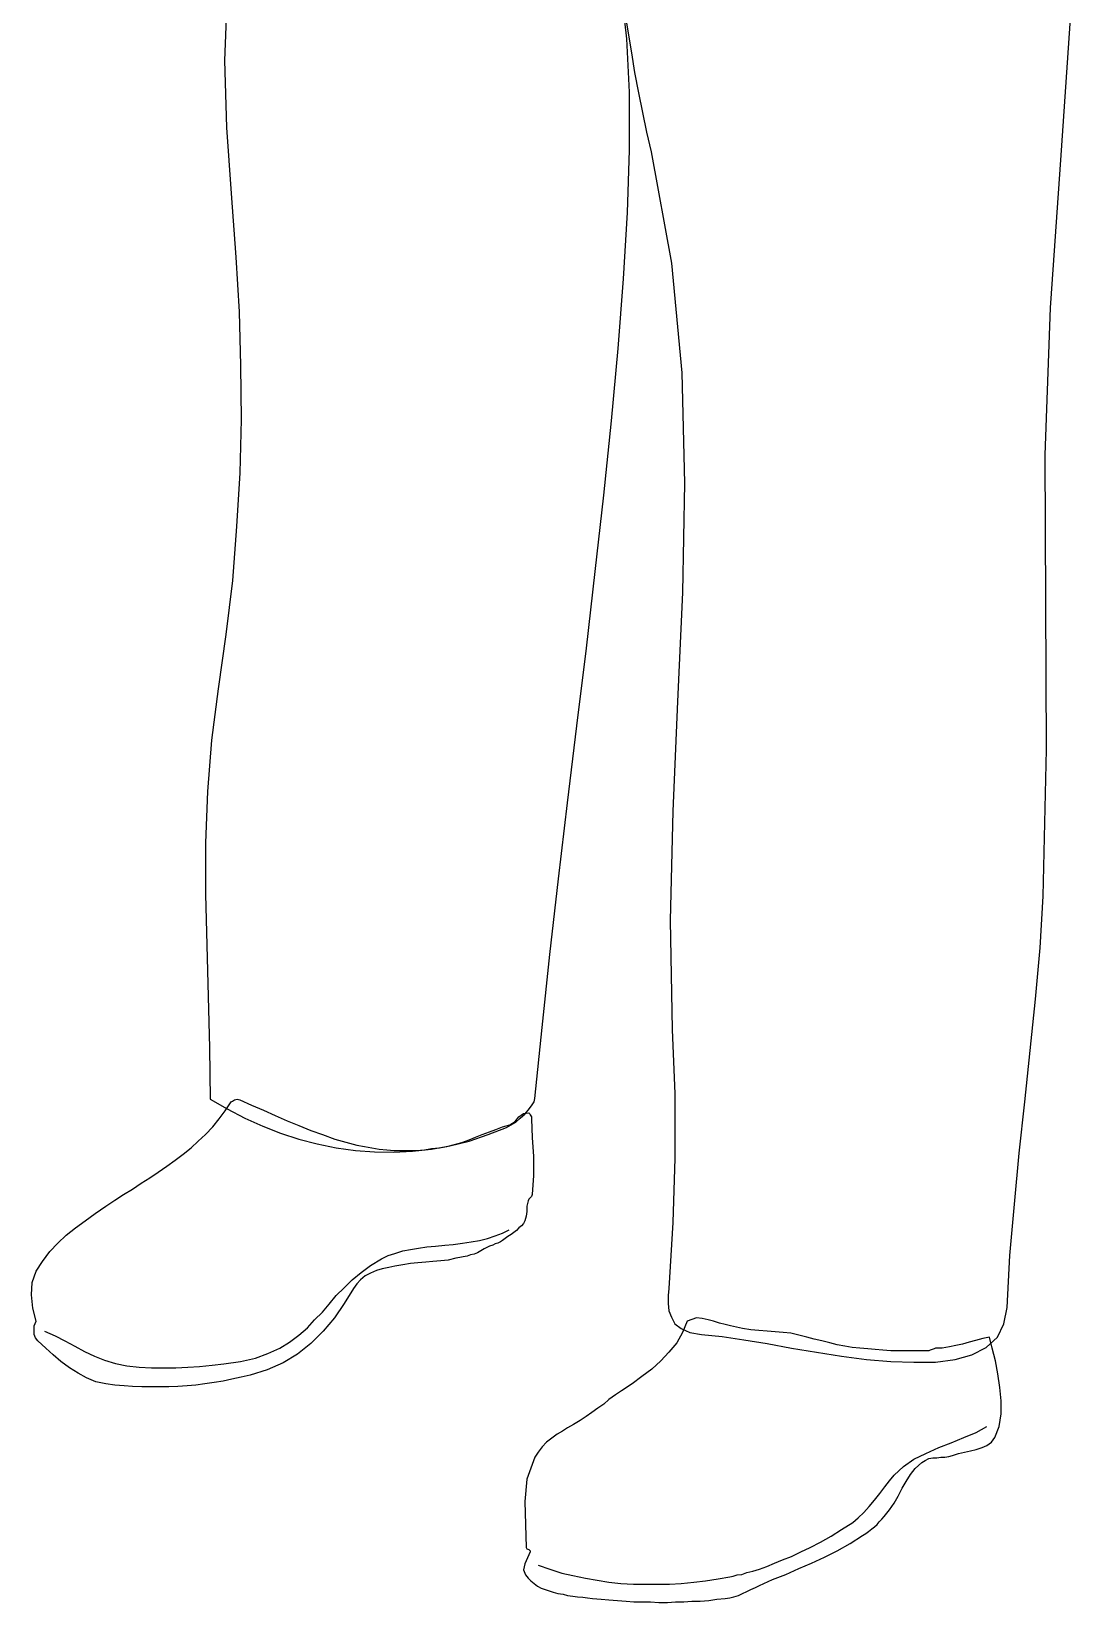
# Model space of a CAD drawing. Extents: x 139.28 to 139.9, y 57.95 to 59.89.
# Drawn here: x 139.314 to 139.755, y 57.954 to 58.621 of the extents above; entities that cross this region are included whole.
import ezdxf

# ---------------------------------------------------------------- set-up
doc = ezdxf.new("R2010")
doc.units = 0
doc.layers.get('0').update_dxf_attribs({"linetype": 'CONTINUOUS'})

msp = doc.modelspace()

# ---------------------------------------------------------------- linework, layer by layer
at = {"linetype": 'CONTINUOUS'}
for points in [[(139.39683, 58.6374), (139.39572, 58.60838), (139.39656, 58.57992), (139.39851, 58.55201), (139.40046, 58.52494), (139.40186, 58.50178), (139.40241, 58.47889), (139.4027, 58.45602), (139.40214, 58.43341), (139.40074, 58.41053), (139.39906, 58.38764), (139.39627, 58.36477), (139.39292, 58.34161), (139.39013, 58.31984), (139.38846, 58.29808), (139.38763, 58.27631), (139.38763, 58.25454), (139.38818, 58.23278), (139.38874, 58.21101), (139.3893, 58.18924), (139.38957, 58.16748), (139.39683, 58.16329), (139.40437, 58.15938), (139.4119, 58.15603), (139.41943, 58.15296), (139.42725, 58.15045), (139.43506, 58.1485), (139.44316, 58.14682), (139.45125, 58.14571), (139.45934, 58.14515), (139.46744, 58.14488), (139.47553, 58.14542), (139.48362, 58.14627), (139.49143, 58.14766), (139.49953, 58.14962), (139.50762, 58.15241), (139.51543, 58.15547), (139.51738, 58.15659), (139.51934, 58.1577), (139.52129, 58.15938), (139.52325, 58.16105), (139.52464, 58.16273), (139.52604, 58.16469), (139.52716, 58.16636), (139.52743, 58.16775), (139.53051, 58.19789), (139.53385, 58.22887), (139.53748, 58.26096), (139.54139, 58.29333), (139.54529, 58.32598), (139.54947, 58.3589), (139.55311, 58.39155), (139.55673, 58.42393), (139.56008, 58.45546), (139.56287, 58.48615), (139.5651, 58.51573), (139.56678, 58.54392), (139.56761, 58.57043), (139.56761, 58.59499), (139.56649, 58.61759), (139.56427, 58.63768)], [(139.56566, 58.62875), (139.56705, 58.6201), (139.56845, 58.61172), (139.56984, 58.60335), (139.57152, 58.5947), (139.57319, 58.58633), (139.57487, 58.57796), (139.57683, 58.5696), (139.58547, 58.52243), (139.58994, 58.47583), (139.59105, 58.42895), (139.59022, 58.38263), (139.58799, 58.3363), (139.58603, 58.2897), (139.58491, 58.24337), (139.58576, 58.19705), (139.58687, 58.16971), (139.58687, 58.14236), (139.58603, 58.11502), (139.58436, 58.08711), (139.58408, 58.08403), (139.58408, 58.08069), (139.58436, 58.07762), (139.58547, 58.07483), (139.58687, 58.07204), (139.58966, 58.07009), (139.59328, 58.06841), (139.5983, 58.06757), (139.60695, 58.06674), (139.61616, 58.06534), (139.6262, 58.06366), (139.63653, 58.06171), (139.64714, 58.06004), (139.65773, 58.05836), (139.66834, 58.05696), (139.67867, 58.05613), (139.68844, 58.05585), (139.69764, 58.05585), (139.70601, 58.05696), (139.713, 58.05892), (139.71913, 58.06199), (139.72388, 58.06645), (139.72667, 58.07204), (139.72806, 58.07902), (139.72917, 58.10106), (139.73113, 58.12282), (139.73308, 58.14459), (139.7356, 58.16636), (139.73783, 58.18812), (139.74006, 58.20989), (139.74201, 58.23166), (139.7434, 58.2537), (139.7448, 58.31593), (139.74453, 58.37844), (139.74425, 58.44095), (139.74648, 58.50345), (139.75094, 58.5682), (139.75541, 58.63238)], [(139.31563, 58.07315), (139.31424, 58.07873), (139.31368, 58.08432), (139.31395, 58.08961), (139.31563, 58.09436), (139.31842, 58.09854), (139.32148, 58.10274), (139.32483, 58.10636), (139.32847, 58.10971), (139.33237, 58.11277), (139.33656, 58.11585), (139.34075, 58.11891), (139.34521, 58.12199), (139.34912, 58.1245), (139.35274, 58.12701), (139.35665, 58.12925), (139.36027, 58.13175), (139.36391, 58.13399), (139.36753, 58.1365), (139.37116, 58.13901), (139.37479, 58.14153), (139.37814, 58.14403), (139.38149, 58.14682), (139.38455, 58.14962), (139.38763, 58.15241), (139.39069, 58.15576), (139.39348, 58.1591), (139.396, 58.16245), (139.39851, 58.16636), (139.39906, 58.16664), (139.39991, 58.16719), (139.40102, 58.16748), (139.40214, 58.16719), (139.40716, 58.16496), (139.41219, 58.16273), (139.4172, 58.1605), (139.42222, 58.15826), (139.42725, 58.15631), (139.43227, 58.15408), (139.4373, 58.15241), (139.4426, 58.15045), (139.44567, 58.14962), (139.44873, 58.14877), (139.45181, 58.14794), (139.45516, 58.14738), (139.45822, 58.14682), (139.4613, 58.14627), (139.46465, 58.14598), (139.46771, 58.14571), (139.47079, 58.14571), (139.47414, 58.14571), (139.4772, 58.14571), (139.48055, 58.14598), (139.48362, 58.14654), (139.48697, 58.14682), (139.49004, 58.14738), (139.49339, 58.14821), (139.49646, 58.14906), (139.49953, 58.15017), (139.50232, 58.15129), (139.50511, 58.15241), (139.50818, 58.15352), (139.51097, 58.15464), (139.51376, 58.15576), (139.51682, 58.15659), (139.51906, 58.15799), (139.52073, 58.15994), (139.52269, 58.16134), (139.52492, 58.16161), (139.5252, 58.16134), (139.52548, 58.16078), (139.52604, 58.15994), (139.52604, 58.1591), (139.52631, 58.15101), (139.52687, 58.1432), (139.52687, 58.1351), (139.52631, 58.12701), (139.52604, 58.12617), (139.52548, 58.12561), (139.52492, 58.12505), (139.52464, 58.12422), (139.52408, 58.12199), (139.52408, 58.11976), (139.52381, 58.1178), (139.52325, 58.11585), (139.52269, 58.11473), (139.52185, 58.11362), (139.52073, 58.11277), (139.51962, 58.11167), (139.5185, 58.11083), (139.51738, 58.10999), (139.51599, 58.10915), (139.51488, 58.10832), (139.51376, 58.10748), (139.51292, 58.10692), (139.5118, 58.10636), (139.51068, 58.10609), (139.50957, 58.10553), (139.50818, 58.10497), (139.50706, 58.10441), (139.50594, 58.10385), (139.50454, 58.10301), (139.50315, 58.10218), (139.50176, 58.10162), (139.50009, 58.10134), (139.49869, 58.10078), (139.49701, 58.1005), (139.49562, 58.10022), (139.49395, 58.09995), (139.4906, 58.0991), (139.48752, 58.09883), (139.48417, 58.09854), (139.48111, 58.09827), (139.47776, 58.09799), (139.4747, 58.09771), (139.47135, 58.09715), (139.468, 58.0966), (139.46548, 58.09604), (139.46269, 58.09548), (139.46018, 58.09464), (139.45767, 58.09352), (139.45543, 58.0924), (139.45348, 58.09073), (139.45181, 58.08906), (139.45041, 58.08711), (139.4465, 58.08069), (139.44232, 58.07455), (139.43758, 58.06897), (139.43227, 58.06366), (139.42669, 58.0592), (139.42055, 58.05557), (139.41386, 58.05251), (139.4066, 58.05028), (139.4027, 58.04943), (139.39879, 58.0486), (139.39516, 58.04776), (139.39125, 58.0472), (139.38734, 58.04664), (139.38343, 58.04608), (139.37981, 58.04581), (139.3759, 58.04553), (139.372, 58.04525), (139.36837, 58.04525), (139.36447, 58.04525), (139.36056, 58.04525), (139.35665, 58.04553), (139.35303, 58.04581), (139.34912, 58.04608), (139.34521, 58.04664), (139.34102, 58.04748), (139.33711, 58.04916), (139.33349, 58.05111), (139.32986, 58.05334), (139.32623, 58.05613), (139.32288, 58.05892), (139.31982, 58.06171), (139.31647, 58.06478), (139.31535, 58.06618), (139.3148, 58.06757), (139.3148, 58.06953), (139.3148, 58.0712), (139.31563, 58.07315)], [(139.31926, 58.06897), (139.32373, 58.06701), (139.32791, 58.06478), (139.33209, 58.06255), (139.33628, 58.06031), (139.34046, 58.05836), (139.34465, 58.05669), (139.34939, 58.05529), (139.35413, 58.05417), (139.35944, 58.05361), (139.36474, 58.05334), (139.36976, 58.05334), (139.37507, 58.05334), (139.3801, 58.05361), (139.38511, 58.0539), (139.39042, 58.05446), (139.39544, 58.05502), (139.40241, 58.05613), (139.40884, 58.05752), (139.41414, 58.05948), (139.41916, 58.06171), (139.42334, 58.06422), (139.42725, 58.0673), (139.43088, 58.07036), (139.43395, 58.07371), (139.4373, 58.07706), (139.44009, 58.08041), (139.44316, 58.08403), (139.4465, 58.08738), (139.44985, 58.09073), (139.45376, 58.09381), (139.45767, 58.09687), (139.46241, 58.09966), (139.46521, 58.10106), (139.468, 58.10189), (139.47135, 58.10301), (139.4747, 58.10357), (139.47803, 58.10413), (139.48167, 58.10469), (139.48529, 58.10497), (139.4892, 58.10553), (139.49283, 58.1058), (139.49674, 58.10636), (139.50036, 58.10692), (139.504, 58.10748), (139.50735, 58.10832), (139.51068, 58.10943), (139.51376, 58.11055), (139.51655, 58.11194)], [(139.59216, 58.07315), (139.59022, 58.06841), (139.58771, 58.06395), (139.58436, 58.06004), (139.58101, 58.05641), (139.5771, 58.05278), (139.57292, 58.04972), (139.56874, 58.04664), (139.56427, 58.04358), (139.56175, 58.0419), (139.55896, 58.03994), (139.55673, 58.038), (139.55422, 58.03632), (139.55171, 58.03436), (139.5492, 58.03269), (139.54668, 58.03101), (139.54389, 58.02934), (139.54139, 58.02795), (139.53915, 58.02655), (139.53692, 58.02516), (139.53469, 58.02348), (139.53245, 58.02181), (139.53051, 58.01986), (139.52883, 58.01763), (139.52743, 58.01539), (139.52408, 58.00618), (139.52325, 57.99669), (139.52352, 57.98692), (139.52381, 57.97716), (139.52408, 57.9766), (139.52492, 57.97632), (139.52548, 57.97576), (139.52548, 57.9752), (139.52437, 57.9727), (139.52325, 57.97018), (139.52269, 57.96767), (139.52352, 57.96544), (139.52464, 57.96404), (139.52576, 57.96292), (139.52716, 57.96182), (139.52855, 57.9607), (139.53022, 57.95986), (139.5319, 57.9593), (139.53357, 57.95874), (139.53525, 57.95818), (139.53719, 57.95762), (139.53943, 57.95735), (139.54139, 57.95679), (139.54362, 57.95651), (139.54557, 57.95623), (139.5478, 57.95595), (139.54976, 57.95568), (139.55199, 57.95539), (139.55561, 57.95512), (139.55896, 57.95483), (139.5626, 57.95456), (139.56622, 57.95428), (139.56957, 57.954), (139.57319, 57.954), (139.57654, 57.954), (139.58018, 57.95372), (139.5838, 57.95372), (139.58715, 57.954), (139.59078, 57.954), (139.59411, 57.95428), (139.59774, 57.95428), (139.60137, 57.95456), (139.60472, 57.95512), (139.60835, 57.95539), (139.6103, 57.95568), (139.61197, 57.95623), (139.61393, 57.95679), (139.61561, 57.95762), (139.61755, 57.95847), (139.61923, 57.9593), (139.62119, 57.96013), (139.62285, 57.96097), (139.62843, 57.96348), (139.63402, 57.96571), (139.6396, 57.96823), (139.64491, 57.97046), (139.65049, 57.97297), (139.65579, 57.97576), (139.66137, 57.97884), (139.66667, 57.98219), (139.66807, 57.98302), (139.66918, 57.98386), (139.67057, 57.98498), (139.67169, 57.98581), (139.67281, 57.98692), (139.67365, 57.98804), (139.67477, 57.98916), (139.67588, 57.99027), (139.67811, 57.99307), (139.68006, 57.99586), (139.68174, 57.99892), (139.68341, 58.00227), (139.68509, 58.00506), (139.68704, 58.00814), (139.68899, 58.01064), (139.69179, 58.01316), (139.69318, 58.01399), (139.69485, 58.01483), (139.69652, 58.01511), (139.6982, 58.01511), (139.69987, 58.01539), (139.70155, 58.01539), (139.70322, 58.01567), (139.7049, 58.01623), (139.70741, 58.01707), (139.70992, 58.01763), (139.71244, 58.01818), (139.71495, 58.01874), (139.71745, 58.01957), (139.71941, 58.02042), (139.72136, 58.02181), (139.72276, 58.02377), (139.72471, 58.02851), (139.72555, 58.0338), (139.72555, 58.03939), (139.72499, 58.04497), (139.72415, 58.05082), (139.72303, 58.05641), (139.72164, 58.06171), (139.72053, 58.06645), (139.71774, 58.0659), (139.71466, 58.06506), (139.71188, 58.06422), (139.70909, 58.06339), (139.7063, 58.06283), (139.70351, 58.06227), (139.70043, 58.06171), (139.69764, 58.06171), (139.69708, 58.06143), (139.69625, 58.06116), (139.69541, 58.06087), (139.69485, 58.0606), (139.6915, 58.0606), (139.68844, 58.0606), (139.68509, 58.0606), (139.68174, 58.0606), (139.67867, 58.0606), (139.67532, 58.06087), (139.67197, 58.06116), (139.6689, 58.06143), (139.66555, 58.06171), (139.6622, 58.06199), (139.65914, 58.06255), (139.65579, 58.0631), (139.65272, 58.06395), (139.64937, 58.06478), (139.64602, 58.06562), (139.64295, 58.06645), (139.6396, 58.0673), (139.63625, 58.06813), (139.6329, 58.06841), (139.62955, 58.06869), (139.6262, 58.06897), (139.62258, 58.06924), (139.61923, 58.06953), (139.61561, 58.07009), (139.61309, 58.07064), (139.61058, 58.0712), (139.60835, 58.07176), (139.60583, 58.07232), (139.60333, 58.07315), (139.60109, 58.07371), (139.59858, 58.07427), (139.59607, 58.07455), (139.59216, 58.07315)], [(139.52883, 57.96962), (139.53385, 57.96795), (139.53887, 57.96627), (139.54362, 57.96516), (139.54892, 57.96404), (139.55394, 57.96321), (139.55896, 57.96236), (139.56399, 57.96182), (139.5693, 57.96153), (139.57431, 57.96153), (139.57933, 57.96153), (139.58464, 57.96153), (139.58966, 57.96182), (139.59495, 57.96236), (139.59998, 57.96292), (139.60527, 57.96376), (139.6103, 57.9646), (139.6117, 57.96488), (139.61337, 57.96544), (139.61532, 57.96571), (139.61755, 57.96656), (139.62007, 57.96711), (139.62285, 57.96795), (139.62593, 57.96906), (139.62928, 57.97046), (139.63263, 57.97185), (139.63653, 57.97325), (139.64044, 57.9752), (139.64435, 57.97716), (139.64881, 57.97939), (139.65328, 57.9819), (139.65773, 57.98469), (139.66248, 57.98777), (139.66472, 57.98972), (139.66722, 57.99195), (139.66946, 57.99446), (139.67169, 57.99725), (139.67392, 58.00004), (139.67616, 58.00283), (139.67811, 58.00535), (139.68006, 58.00785), (139.68397, 58.01149), (139.68844, 58.01455), (139.69346, 58.01707), (139.69904, 58.01957), (139.70434, 58.02152), (139.70965, 58.02377), (139.71495, 58.02599), (139.71941, 58.02851)]]:
    msp.add_lwpolyline(points, dxfattribs=at)

doc.saveas('drawing.dxf')
